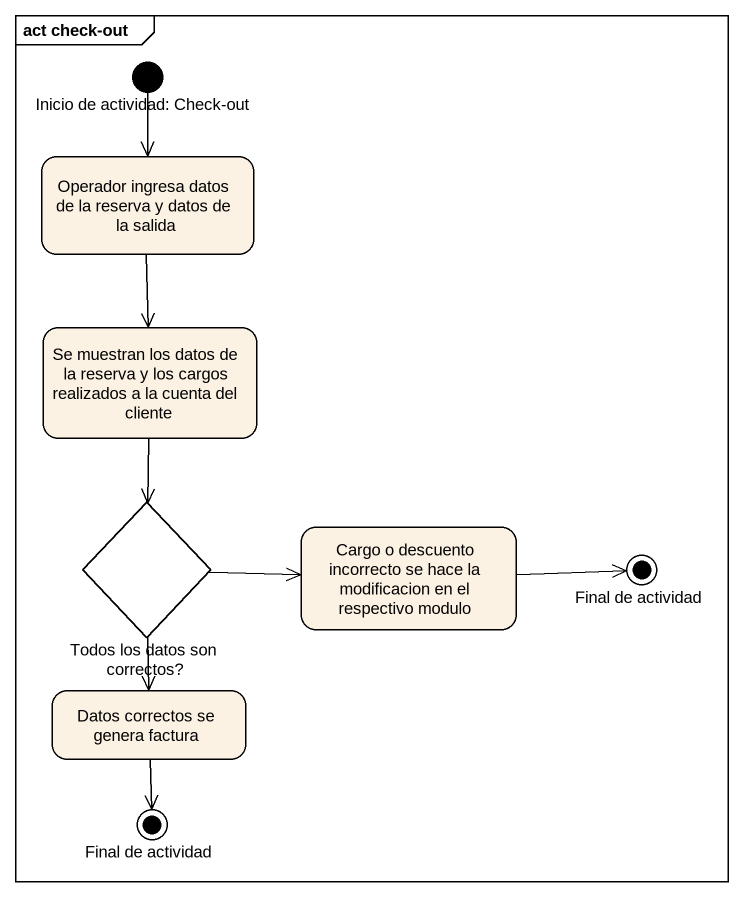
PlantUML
@startuml
mainframe act check-out
hide empty description
state "Inicio de actividad: Check-out" as Inicio_de_actividad_Check <<start>>
state "Operador ingresa datos de la reserva y datos de la salida" as Operador_ingresa_datos_de
state "Se muestran los datos de la reserva y los cargos realizados a la cuenta del cliente" as Se_muestran_los_datos_de_la
state "Todos los datos son correctos?" as Todos_los_datos_son <<choice>>
state "Cargo o descuento incorrecto se hace la modificacion en el respectivo modulo" as Cargo_o_descuento
state "Final de actividad" as Final_de_actividad <<end>>
state "Datos correctos se genera factura" as Datos_correctos_se_genera
state "Final de actividad" as Final_de_actividad_2 <<end>>
Inicio_de_actividad_Check --> Operador_ingresa_datos_de
Operador_ingresa_datos_de --> Se_muestran_los_datos_de_la
Se_muestran_los_datos_de_la --> Todos_los_datos_son
Todos_los_datos_son -right-> Cargo_o_descuento
Todos_los_datos_son --> Datos_correctos_se_genera
Cargo_o_descuento -right-> Final_de_actividad
Datos_correctos_se_genera --> Final_de_actividad_2
@enduml
